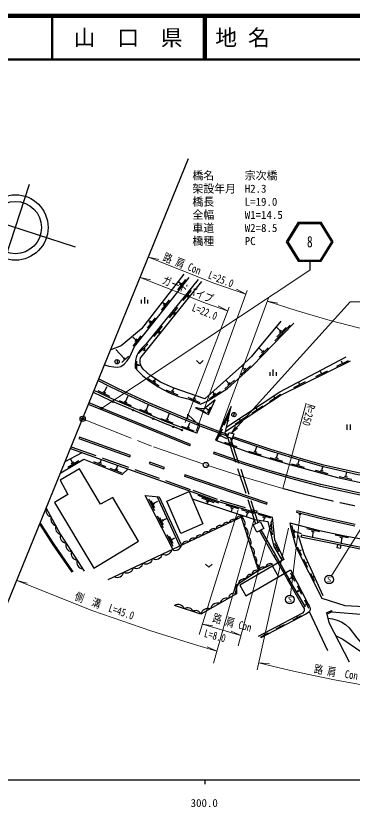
# Model space of a CAD drawing. Units: millimetres at full size, sheet at 1:1000; details may follow other scales. Extents: x 40000 to 680000, y 20000 to 380000.
# Drawn here: x 324622 to 401787, y 198715 to 380000 of the extents above; entities that cross this region are included whole.
import ezdxf
from ezdxf.enums import TextEntityAlignment as Align

# ---------------------------------------------------------------- set-up
doc = ezdxf.new("R2010")
doc.units = ezdxf.units.MM
doc.header["$LTSCALE"] = 1000
doc.header["$PDMODE"] = 32
doc.header["$PDSIZE"] = 500
doc.linetypes.add('CHAIN', pattern=[18.5, 12, -1.5, 3.5, -1.5])
doc.linetypes.add('DASHED', pattern=[7.5, 6, -1.5])
for name, color, linetype, lineweight in [('M-BGD', 7, 'Continuous', 25), ('M-BMK', 2, 'CHAIN', 13), ('M-BMK-OTRS', 5, 'Continuous', 25), ('M-BMK-SRVR', 3, 'Continuous', 25), ('M-STR-HTXT', 7, 'Continuous', 13), ('M-STR-STRC', 7, 'Continuous', 25), ('M-TTL', 2, 'Continuous', 140), ('M-TTL-BAND', 7, 'Continuous', 25), ('M-TTL-LINE', 7, 'Continuous', 50)]:
    doc.layers.add(name, color=color, linetype=linetype, lineweight=lineweight)
doc.layers.add('M-OTRS', color=6, linetype='Continuous')
doc.layers.add('M-TTL-TXT', color=7, linetype='Continuous')
doc.styles.add('ＭＳ ゴシック', font='')
doc.styles.get('ＭＳ ゴシック').set_extended_font_data('MS Gothic')

# ---------------------------------------------------------------- blocks, each defined once
blk = doc.blocks.new('open_arrow')
at = {"color": 0, "linetype": 'Continuous', "lineweight": -2}
blk.add_lwpolyline([(7.5, 1.25), (0, 0), (7.5, -1.25)], dxfattribs=at)

msp = doc.modelspace()

# ---------------------------------------------------------------- hatches: boundary and pattern name
at = {"layer": 'M-BGD'}
for points in [[(347072, 291534, -0.41421), (346875, 291454, -0.41421), (346796, 291651, -1)], [(351677, 289587, -0.41421), (351481, 289507, -0.41421), (351401, 289703, -1)], [(356282, 287639, -0.41421), (356086, 287560, -0.41421), (356006, 287756, -1)], [(360921, 285777, -0.41421), (360728, 285689, -0.41421), (360640, 285882, -1)], [(362910, 285037, -0.41421), (362717, 284949, -0.41421), (362628, 285142, -1)]]:
    msp.add_hatch(color=256, dxfattribs=at).paths.add_polyline_path(points)
at = {"layer": 'M-STR-HTXT'}
for points in [[(344586, 290217, -0.41421), (344486, 289878, -0.41421), (344147, 289978, -1)], [(389634, 265750, -1), (390030, 266056, -0.41421), (389984, 265705, -0.41421)]]:
    msp.add_hatch(color=256, dxfattribs=at).paths.add_polyline_path(points)

# ---------------------------------------------------------------- linework, layer by layer
at = {"layer": 'M-BGD'}
for p, q in [((361752, 317228), (363614, 319580)), ((362448, 318590), (361860, 319056)), ((362231, 318316), (362665, 318865)), ((354182, 314075), (354182, 315575)), ((364859, 317098), (362967, 314770)), ((364366, 316016), (363925, 315473)), ((364146, 315744), (364407, 315532)), ((353432, 314075), (353432, 314975)), ((354932, 314075), (354932, 314975)), ((358047, 312550), (359910, 314902)), ((358743, 313912), (358176, 314362)), ((358526, 313638), (358960, 314187)), ((361676, 313181), (359784, 310853)), ((361184, 312099), (360742, 311556)), ((360963, 311828), (361240, 311603)), ((354822, 308478), (356684, 310830)), ((355518, 309840), (354977, 310268)), ((355301, 309566), (355735, 310115)), ((358182, 308881), (356290, 306553)), ((384040, 305518), (387527, 309101)), ((385354, 307728), (384327, 308728)), ((384523, 306444), (386615, 308594)), ((351523, 304342), (353395, 306686)), ((357690, 307800), (357248, 307256)), ((357469, 307528), (357762, 307290)), ((385110, 307478), (385598, 307979)), ((352225, 305701), (351482, 306295)), ((352006, 305428), (352443, 305975)), ((354872, 304806), (352805, 302632)), ((349510, 301505), (347551, 303534)), ((354297, 303766), (353814, 303259)), ((354056, 303512), (354430, 303157)), ((381241, 303072), (380338, 303951)), ((380410, 301788), (382502, 303938)), ((380997, 302821), (381485, 303323)), ((347839, 301259), (347839, 300259)), ((348973, 300555), (350468, 302029)), ((349335, 301333), (349684, 301677)), ((398238, 299721), (400929, 301047)), ((352315, 300891), (352315, 299091)), ((352615, 300201), (352615, 299781)), ((352615, 299991), (353318, 299991)), ((376220, 297789), (378448, 299799)), ((377133, 299017), (376421, 299806)), ((376873, 298782), (377393, 299251)), ((399584, 300384), (399318, 300922)), ((382937, 297493), (382937, 298393)), ((383687, 297493), (383687, 298993)), ((384437, 297493), (384437, 298393)), ((393444, 297358), (396135, 298684)), ((394789, 298021), (394524, 298559)), ((354973, 296896), (357480, 295249)), ((356099, 296515), (356684, 296131)), ((356391, 296323), (356706, 296803)), ((372589, 294513), (374816, 296523)), ((373502, 295740), (372865, 296447)), ((373242, 295506), (373762, 295975)), ((388407, 294876), (391098, 296202)), ((389752, 295539), (389487, 296077)), ((343424, 294138), (346125, 292832)), ((344590, 293908), (345220, 293603)), ((344905, 293755), (345558, 295106)), ((359051, 294305), (361826, 293164)), ((360229, 294145), (360876, 293878)), ((360553, 294011), (360851, 294737)), ((369017, 292324), (371544, 293942)), ((370119, 293386), (369785, 293907)), ((348297, 291884), (351060, 290716)), ((349796, 291577), (350380, 292958)), ((364068, 292646), (366822, 291457)), ((365243, 292466), (365885, 292188)), ((365564, 292327), (365863, 293020)), ((369824, 293197), (370414, 293575)), ((382850, 291664), (385363, 293304)), ((384107, 292484), (383844, 292886)), ((341298, 290989), (341430, 291313)), ((346041, 289026), (341298, 290989)), ((346174, 289350), (341430, 291313)), ((349473, 291713), (350118, 291440)), ((354491, 289591), (355076, 290973)), ((368703, 289843), (368068, 290125)), ((368673, 289036), (369282, 290406)), ((378761, 288996), (381273, 290635)), ((380017, 289815), (379755, 290217)), ((352223, 286518), (346041, 289026)), ((352355, 286842), (346174, 289350)), ((352993, 289899), (355756, 288730)), ((354169, 289727), (354814, 289455)), ((359353, 287535), (359876, 288941)), ((363976, 288752), (363990, 287684)), ((366875, 289803), (368210, 289120)), ((367543, 289462), (367632, 289636)), ((368632, 289683), (368774, 290003)), ((373591, 288851), (372316, 286135)), ((374824, 289128), (374480, 288189)), ((364528, 281480), (352223, 286518)), ((364661, 281804), (352355, 286842)), ((357842, 287777), (360654, 286730)), ((359025, 287657), (359681, 287413)), ((364151, 285748), (364538, 286789)), ((372954, 287493), (373497, 287238)), ((374907, 286481), (377420, 288120)), ((376163, 287300), (375901, 287702)), ((362641, 285991), (365452, 284944)), ((363823, 285870), (364479, 285626)), ((371937, 285327), (370663, 282611)), ((400560, 286368), (400560, 285168)), ((401360, 286368), (401360, 285168)), ((371720, 284158), (371423, 283525)), ((371572, 283842), (372930, 283204)), ((373984, 282137), (374368, 283189)), ((364528, 281480), (364661, 281804)), ((372472, 282370), (375290, 281340)), ((373655, 282257), (374313, 282017)), ((379552, 280163), (379897, 281320)), ((335953, 277872), (339838, 279940)), ((378029, 280304), (380904, 279446)), ((379217, 280263), (379888, 280063)), ((384449, 278702), (384759, 279742)), ((336519, 276621), (339100, 278149)), ((337657, 277643), (337145, 278507)), ((337356, 277465), (337958, 277822)), ((342435, 277912), (345218, 276793)), ((343614, 277761), (344263, 277500)), ((343938, 277631), (344244, 278391)), ((382926, 278843), (385801, 277986)), ((384114, 278802), (384784, 278602)), ((387833, 277397), (390732, 276623)), ((389022, 277390), (389698, 277209)), ((389360, 277300), (389622, 278282)), ((346185, 276405), (348969, 275286)), ((347364, 276254), (348013, 275993)), ((347689, 276124), (348052, 277028)), ((393300, 275937), (396198, 275163)), ((394488, 275930), (395164, 275749)), ((394826, 275840), (395059, 276710)), ((398808, 274483), (401739, 273846)), ((399995, 274532), (400679, 274383)), ((400337, 274458), (400555, 275459)), ((355051, 269379), (356426, 266713)), ((355593, 268984), (356418, 267384)), ((356176, 268508), (356368, 268135)), ((356272, 268321), (357174, 268787)), ((362246, 258573), (357019, 269858)), ((371178, 268381), (366480, 270093)), ((370135, 268441), (367317, 269468)), ((368952, 268553), (368294, 268793)), ((368623, 268673), (368462, 268231)), ((375746, 267049), (372865, 267885)), ((374558, 267081), (373886, 267277)), ((374222, 267179), (373999, 266411)), ((379269, 266027), (376388, 266863)), ((379142, 266793), (379030, 266409)), ((379141, 266791), (379909, 266569)), ((379910, 266570), (379798, 266186)), ((345825, 250903), (376948, 265441)), ((357073, 265460), (358448, 262793)), ((357614, 265064), (358439, 263464)), ((358293, 264401), (359305, 264923)), ((376289, 265133), (380256, 252847)), ((378081, 266059), (377409, 266254)), ((377745, 266157), (377486, 265264)), ((383151, 264901), (380270, 265737)), ((381963, 264933), (381291, 265128)), ((381627, 265031), (381418, 264310)), ((358197, 264588), (358390, 264215)), ((383519, 261077), (383204, 264060)), ((387836, 263329), (388594, 260426)), ((359286, 261168), (360661, 258502)), ((380493, 262028), (383843, 256220)), ((380849, 262211), (384189, 256420)), ((383362, 262568), (382817, 262511)), ((388417, 262292), (388594, 261615)), ((388505, 261953), (390110, 261387)), ((394309, 261755), (391405, 262506)), ((393121, 261752), (392443, 261927)), ((392782, 261840), (392707, 260470)), ((359828, 260772), (360653, 259173)), ((360410, 260297), (360603, 259923)), ((360507, 260110), (361119, 260426)), ((390120, 260997), (390040, 260605)), ((400849, 260379), (397914, 261004)), ((399661, 260326), (398977, 260471)), ((399319, 260398), (399245, 259132)), ((384932, 257231), (384035, 259130)), ((384483, 258181), (384079, 257989)), ((389168, 258333), (390122, 256462)), ((389645, 257397), (390180, 257670)), ((383843, 256220), (384189, 256420)), ((383470, 253913), (384886, 251479)), ((390597, 255531), (391551, 253661)), ((391074, 254596), (391604, 254866)), ((386152, 252215), (386940, 250849)), ((386498, 252416), (387287, 251049)), ((388660, 250434), (387694, 252298)), ((392214, 252359), (393168, 250489)), ((386940, 250849), (387286, 251050)), ((387910, 251228), (387351, 250938)), ((388023, 251010), (387798, 251446)), ((392691, 251424), (393052, 251608)), ((390209, 247445), (389242, 249310)), ((389572, 248022), (389346, 248457)), ((389459, 248239), (389045, 248025)), ((391376, 245193), (390854, 244923)), ((391859, 244261), (390893, 246125)), ((391002, 244699), (390650, 244509)), ((391932, 243511), (396118, 234628)), ((388265, 241656), (390124, 242633)), ((389194, 242144), (389079, 242364)), ((384365, 239607), (386224, 240584)), ((385295, 240095), (385197, 240281)), ((380733, 237698), (382592, 238675)), ((381662, 238186), (381565, 238372))]:
    msp.add_line(p, q, dxfattribs=at)
at = {"layer": 'M-BGD', "linetype": 'DASHED'}
for p, q in [((373198, 283457), (379612, 263637)), ((373896, 283250), (380153, 263915)), ((383843, 256220), (386152, 252215)), ((384189, 256420), (386498, 252416))]:
    msp.add_line(p, q, dxfattribs=at)
at = {"layer": 'M-BGD'}
for points in [[(344975, 300013), (345974, 299725), (347085, 299561), (348049, 299513), (348684, 299653), (349454, 300184), (350135, 300943), (350767, 301910), (351838, 304256), (354507, 307597), (364368, 320048)], [(363198, 320790), (353427, 308285), (348784, 304438), (346392, 303489)], [(366481, 319570), (354513, 304843), (353621, 303926), (353075, 303352), (352592, 302641), (352360, 302223), (352206, 301715), (352116, 301006), (352015, 299991), (352015, 299349), (352620, 298674), (353697, 297585), (355190, 296394), (357277, 295024), (359853, 293651), (361932, 292796), (364383, 292183), (367000, 291054), (368697, 291763), (373146, 294612), (378868, 299774), (388394, 309562)], [(385437, 310058), (378581, 301847), (376455, 299836), (367973, 292297), (360739, 294775), (357830, 296045), (355359, 297710), (353835, 299022), (353405, 299722), (353186, 300398), (353141, 301047), (353224, 301663), (353969, 302585), (367305, 319126)], [(366077, 301012), (366827, 300312), (367577, 301012)], [(372999, 285852), (385163, 293887), (400432, 301899)], [(401308, 300899), (385515, 293116), (372767, 284797)], [(343542, 296495), (346056, 295182), (347917, 294255), (354930, 291055), (363335, 287519), (366815, 286102)], [(343693, 296867), (346238, 295539), (348089, 294616), (355091, 291421), (363488, 287888), (365994, 286868)], [(362769, 285089), (358959, 286508), (346269, 291873), (342418, 293736)], [(366165, 284358), (359143, 286973), (346475, 292329), (342607, 294200)], [(373198, 283457), (372685, 284430), (374017, 290465), (370420, 282801), (378452, 279865), (387186, 277259), (398388, 274267), (406875, 272423), (413340, 271341), (418500, 270736)], [(366165, 284358), (366815, 286102), (363976, 288752)], [(418500, 270736), (419259, 275341), (417651, 272307), (416565, 272358), (415043, 273588), (413114, 273675), (410753, 273860), (407886, 274202), (403111, 274881), (395214, 276665), (390579, 277995), (383035, 280259), (374300, 283212)], [(417863, 272707), (417651, 272707), (416714, 272752), (415192, 273981), (413138, 274074), (410792, 274258), (407938, 274599), (403184, 275275), (395313, 277053), (390691, 278379), (383156, 280640), (374428, 283591)], [(337177, 280876), (344695, 278232), (365063, 270928), (371355, 268635), (383391, 265144), (383929, 260056), (386107, 255447), (375982, 249557), (377398, 247123), (387630, 253074), (391717, 245186), (391947, 244838), (392106, 244508), (392149, 244262), (392127, 243954), (392021, 243650), (391843, 243373), (391561, 243137), (391151, 242935), (380808, 237500)], [(334914, 275323), (340235, 278472), (349015, 274945), (350365, 276199)], [(360667, 257836), (354320, 270142), (357482, 269809), (362644, 258759)], [(365081, 269342), (379447, 264620), (382409, 264171), (383822, 258431), (385697, 255208)], [(331613, 267223), (334904, 261195), (340316, 252766)], [(402456, 263495), (394840, 265181), (389115, 266638), (389029, 266299), (394759, 264840), (402388, 263151)], [(330100, 263509), (333131, 258844), (337493, 252523)], [(330215, 263791), (333339, 258983), (337699, 252665)], [(387492, 263828), (387730, 262550), (388828, 258339), (394814, 246602), (400131, 244919), (404590, 244713), (407942, 244713), (410202, 244730), (415238, 245005), (419220, 245832), (425807, 247220), (434098, 249160), (434756, 249560), (435044, 249877), (435361, 250372), (435383, 250730), (435301, 252122)], [(387492, 263828), (393991, 262147), (399741, 260922), (408880, 259251), (420695, 257433), (432444, 256266), (438693, 255917)], [(389429, 261023), (390727, 256839), (395018, 247181)], [(438155, 255947), (435761, 252166), (435301, 252122), (412679, 256686), (411446, 256254), (399164, 258758), (390040, 260605)], [(437698, 255973), (435528, 252545), (435323, 252526), (412651, 257100), (411418, 256668), (399245, 259132), (398553, 259277), (390120, 260997)], [(383526, 254363), (380069, 252760), (375594, 249830), (375268, 249165), (375268, 247552), (367073, 242951), (361032, 244950)], [(368168, 254412), (368918, 253712), (369668, 254412)], [(380272, 237873), (390332, 243127), (390524, 243263), (390710, 243485), (390818, 243743), (390852, 243979), (390818, 244199), (390659, 244493), (390483, 244758), (386940, 250849)], [(391002, 244699), (390823, 244970), (387286, 251050)], [(397142, 243455), (404663, 242849), (408783, 242677), (413703, 242931), (420795, 243479), (428847, 244035), (432739, 244669), (434841, 245033)], [(395895, 243220), (396453, 241024), (401061, 232008)], [(396206, 241996), (397231, 241823), (398317, 241520), (399380, 241113), (400266, 240546), (401097, 239788), (402814, 237499), (404166, 235945), (404953, 235268), (405563, 234925), (406108, 234764), (406921, 234735), (407920, 234841), (409239, 235267), (412974, 236670), (417362, 237930), (424499, 239821), (425414, 240195), (426323, 240765), (427150, 241411), (427698, 242013), (428453, 243067), (428878, 244112)], [(397962, 238072), (399661, 237179), (403974, 234261), (405130, 233622), (405847, 233440), (406608, 233345), (407430, 233345), (408346, 233604), (410309, 234330), (414031, 235751), (416284, 236490), (422083, 238135), (425562, 238821), (428298, 239466), (429829, 239979), (431092, 240634)]]:
    msp.add_lwpolyline(points, dxfattribs=at)
for points in [[(365842, 290164), (368824, 288637), (370337, 292043), (367854, 289944), (367175, 289951), (366758, 290072), (366093, 290176)], [(350907, 279266), (339218, 283493), (339099, 283164), (350788, 278937)], [(373529, 284574), (374608, 284254), (374277, 283137), (373198, 283457)], [(417353, 268352), (414029, 268816), (405021, 270324), (394630, 272625), (387750, 274391), (382227, 276011), (377083, 277635), (370085, 280061), (369970, 279730), (376973, 277303), (382125, 275676), (387658, 274053), (394548, 272284), (404954, 269981), (413976, 268470), (417304, 268005)], [(358711, 276534), (355373, 277784), (355251, 277456), (358589, 276206)], [(334761, 273618), (336552, 270329), (333511, 268499), (342538, 253468), (352798, 259629), (346895, 269692), (344029, 268114), (339200, 276189)], [(382291, 268455), (363401, 274848), (363288, 274516), (382179, 268124)], [(359269, 268801), (364372, 270993), (367546, 263605), (362443, 261413)], [(379070, 263359), (380650, 264170), (381488, 262539), (379908, 261727)], [(398475, 258898), (399164, 258758), (399010, 257999), (398321, 258139)], [(395895, 243220), (397002, 243748), (397142, 243455), (396035, 242927)]]:
    msp.add_lwpolyline(points, close=True, dxfattribs=at)
at = {"layer": 'M-BGD', "linetype": 'DASHED'}
for points in [[(365994, 286868), (366961, 286475), (371326, 284812), (373403, 284071)], [(366815, 286102), (371188, 284436), (373268, 283694)], [(337328, 281246), (344829, 278609), (365199, 271304), (371479, 269016), (379142, 266793)]]:
    msp.add_lwpolyline(points, dxfattribs=at)
at = {"layer": 'M-BGD'}
for centre, radius in [((347839, 300759), 500), ((346934, 291592), 150), ((351539, 289645), 150), ((374652, 288659), 500), ((356144, 287698), 150), ((360781, 285829), 150), ((362769, 285089), 150)]:
    msp.add_circle(centre, radius, dxfattribs=at)
for centre, radius, start, end in [((333090, 266725), 1558, 161.35604, 255.90473), ((334186, 264715), 1557, 161.32558, 255.93519), ((376168, 264281), 1115, 65.33678, 164.74069), ((375685, 263723), 1534, 328.96006, 66.83502), ((335282, 262705), 1557, 161.31491, 255.94586), ((371545, 262121), 1115, 65.33678, 164.74069), ((373086, 262841), 1115, 65.33678, 164.74069), ((374627, 263561), 1115, 65.33678, 164.74069), ((376396, 261522), 1534, 328.96006, 66.83502), ((336276, 260687), 1463, 159.70198, 265.70708), ((366923, 259962), 1115, 65.33678, 164.74069), ((368464, 260682), 1115, 65.33678, 164.74069), ((370005, 261402), 1115, 65.33678, 164.74069), ((363842, 258363), 1262, 68.39011, 161.68735), ((365382, 259242), 1115, 65.33678, 164.74069), ((377107, 259322), 1534, 328.96006, 66.83502), ((337539, 258720), 1463, 159.70198, 265.70708), ((358948, 258027), 1516, 241.49049, 348.58697), ((361158, 259059), 1516, 241.49049, 348.58697), ((377817, 257121), 1534, 328.96006, 66.83502), ((338802, 256754), 1463, 159.70198, 265.70708), ((354528, 255962), 1516, 241.49049, 348.58697), ((356738, 256995), 1516, 241.49049, 348.58697), ((378687, 255168), 1244, 326.72736, 69.06772), ((340064, 254787), 1463, 159.70198, 265.70708), ((352318, 254930), 1516, 241.49049, 348.58697), ((379523, 253587), 922, 318.58953, 77.20555), ((382977, 253438), 1075, 59.30298, 170.43915), ((347898, 252865), 1516, 241.49049, 348.58697), ((350108, 253898), 1516, 241.49049, 348.58697), ((378498, 251006), 1039, 68.94644, 177.47814), ((379766, 252090), 902, 57.0526, 187.27343), ((381433, 252484), 1232, 66.87687, 162.86526), ((377175, 249452), 1626, 79.88928, 166.53529), ((376385, 248554), 1501, 121.81502, 221.91562), ((372895, 245179), 1435, 68.50261, 170.11289), ((374660, 246470), 1241, 60.67396, 177.94153), ((361808, 243432), 1705, 26.32637, 117.06215), ((371003, 243695), 1795, 74.56356, 164.05193), ((364045, 243033), 1355, 21.81887, 121.56964), ((365966, 242573), 1170, 18.85239, 124.53613), ((368799, 242458), 1795, 74.56356, 164.05193)]:
    msp.add_arc(centre, radius, start, end, dxfattribs=at)
at = {"layer": 'M-BMK'}
msp.add_lwpolyline([(339948, 287676), (356207, 281255), (368211, 277111), (377267, 274222), (385876, 271719)], dxfattribs=at)
msp.add_arc((452317, 512729), 250000, 254.58746, 290.97887, dxfattribs=at)
at = {"layer": 'M-BMK-OTRS'}
msp.add_line((321760, 243044), (364252, 347317), dxfattribs=at)
at = {"layer": 'M-BMK-SRVR'}
for p, q in [((321269, 321497), (327753, 341471)), ((338303, 327007), (306887, 337206))]:
    msp.add_line(p, q, dxfattribs=at)
for centre, radius in [((324524, 331525), 7500), ((324511, 331484), 6000), ((339948, 287676), 600), ((368211, 277111), 600)]:
    msp.add_circle(centre, radius, dxfattribs=at)
at = {"layer": 'M-OTRS'}
msp.add_point((339948, 287676), dxfattribs=at)
at = {"layer": 'M-STR-HTXT'}
for p, q in [((355044, 324720), (357430, 324145)), ((344366, 290098), (392057, 321762)), ((353157, 320090), (355543, 319515)), ((377404, 316254), (375217, 317370)), ((365967, 284864), (377717, 317113)), ((382651, 315517), (371188, 284436)), ((382313, 314598), (384733, 314185)), ((382313, 314598), (388931, 312487)), ((363507, 286800), (373538, 313292)), ((373206, 312414), (371019, 313530)), ((388931, 312487), (396764, 310210)), ((391227, 291291), (385876, 271719)), ((375596, 266801), (366680, 238248)), ((383435, 264727), (375616, 235650)), ((389832, 265903), (387615, 247288)), ((379276, 264676), (370000, 231715)), ((387153, 262644), (379963, 230181)), ((404003, 262862), (397009, 251719)), ((324852, 250631), (327239, 250056)), ((367425, 240634), (376265, 238064)), ((367425, 240634), (369855, 240284)), ((376265, 238064), (374026, 239071)), ((370771, 234454), (368532, 235461)), ((380346, 231801), (382788, 231544))]:
    msp.add_line(p, q, dxfattribs=at)
for points in [[(355044, 324720), (370086, 318780), (377404, 316254)], [(353157, 320090), (368351, 314090), (373206, 312414)], [(374069, 284414), (401311, 314478), (422961, 314478)], [(396764, 310210), (402918, 308622), (407313, 307608), (413523, 306343), (418780, 305424), (423886, 304662), (430558, 303859), (437147, 303277), (444659, 302868), (452147, 302729), (458797, 302829), (463491, 303026)], [(324852, 250631), (342328, 243730), (355605, 239146), (365604, 235957), (370771, 234454)], [(380346, 231801), (385022, 230645), (389020, 229721), (392887, 228884), (397757, 227907), (403171, 226923), (408041, 226129), (412871, 225424), (418931, 224657), (425635, 223959), (432578, 223401), (436157, 223179)]]:
    msp.add_lwpolyline(points, dxfattribs=at)
for centre in [(344366, 290098), (389832, 265903)]:
    msp.add_circle(centre, 250, dxfattribs=at)
at = {"layer": 'M-STR-STRC'}
for p, q in [((389421, 332762), (386657, 328262)), ((389589, 332462), (387009, 328262)), ((389421, 332762), (394693, 332762)), ((389589, 332462), (394525, 332462)), ((397105, 328262), (394525, 332462)), ((397457, 328262), (394693, 332762)), ((386657, 328262), (389421, 323762)), ((387009, 328262), (389589, 324062)), ((394525, 324062), (397105, 328262)), ((394693, 323762), (397457, 328262)), ((389421, 323762), (394693, 323762)), ((389589, 324062), (394525, 324062)), ((392057, 323762), (392057, 321762))]:
    msp.add_line(p, q, dxfattribs=at)
for centre in [(396477, 250872), (387497, 246295)]:
    msp.add_circle(centre, 1000, dxfattribs=at)
at = {"layer": 'M-TTL'}
msp.add_line((680000, 380000), (40000, 380000), dxfattribs=at)
at = {"layer": 'M-TTL-BAND'}
for p, q in [((40000, 205000), (579000, 205000)), ((368000, 205000), (368000, 204000))]:
    msp.add_line(p, q, dxfattribs=at)
at = {"layer": 'M-TTL-LINE'}
for p, q in [((333000, 380000), (333000, 370000)), ((367750, 380000), (367750, 370000)), ((368250, 380000), (368250, 370000)), ((40000, 370000), (680000, 370000))]:
    msp.add_line(p, q, dxfattribs=at)

# ---------------------------------------------------------------- block references
at = {"layer": 'M-STR-HTXT', "xscale": 240, "yscale": 240, "rotation": 47.8}
msp.add_blockref('open_arrow', (374069, 284414), dxfattribs=at)

# ---------------------------------------------------------------- texts
at = {"layer": 'M-STR-HTXT', "style": 'ＭＳ ゴシック'}
for s, p in [('橋名', (365134, 341936)), ('宗次橋', (377134, 341936)), ('架設年月', (365134, 338936)), ('H2.3', (377134, 338936)), ('橋長', (365134, 335936)), ('L=19.0', (377134, 335936)), ('全幅', (365134, 332936)), ('W1=14.5', (377134, 332936)), ('車道', (365134, 329936)), ('W2=8.5', (377134, 329936)), ('橋種', (365134, 326936)), ('PC', (377134, 326936))]:
    msp.add_text(s, height=1833, dxfattribs=at).set_placement(p, align=Align.BOTTOM_LEFT)
at = {"layer": 'M-STR-HTXT', "style": 'ＭＳ ゴシック', "width": 0.8}
for s, rotation, p in [('路 肩 Con\u3000L=25.0', 338.451, (365962, 320353)), ('ガードパイプ', 338.451, (363545, 315932)), ('L=22.0', 338.451, (367438, 310861)), ('側\u3000溝\u3000L=45.0', 340.954, (344490, 243425)), ('路 肩 Con', 344.948, (373873, 239558)), ('L=8.0', 344.948, (369946, 236574)), ('路 肩\u3000Con\u3000L=52.0', 350.803, (401808, 227502))]:
    msp.add_text(s, height=1833, rotation=rotation, dxfattribs=at).set_placement(p, align=Align.BOTTOM_CENTER)
msp.add_text('R=250', height=1833, rotation=254.708, dxfattribs=at).set_placement((391076, 291333), align=Align.BOTTOM_LEFT)
at = {"layer": 'M-STR-STRC', "style": 'ＭＳ ゴシック', "width": 0.75}
msp.add_text('8', height=2566, dxfattribs=at).set_placement((392057, 328262), align=Align.MIDDLE_CENTER)
at = {"layer": 'M-STR-STRC', "style": 'ＭＳ ゴシック'}
for p in [(396477, 250872), (387497, 246295)]:
    msp.add_text('S', height=1320, dxfattribs=at).set_placement(p, align=Align.MIDDLE_CENTER)
at = {"layer": 'M-TTL-BAND', "style": 'ＭＳ ゴシック'}
msp.add_text('300.0', height=1833, dxfattribs=at).set_placement((367844, 198195), align=Align.BOTTOM_CENTER)
at = {"layer": 'M-TTL-TXT', "style": 'ＭＳ ゴシック'}
msp.add_text('山\u3000口\u3000県', height=3666, dxfattribs=at).set_placement((350375, 375000), align=Align.MIDDLE_CENTER)
msp.add_text('地 名', height=3666, dxfattribs=at).set_placement((370380, 375000), align=Align.MIDDLE_LEFT)

doc.saveas('drawing.dxf')
